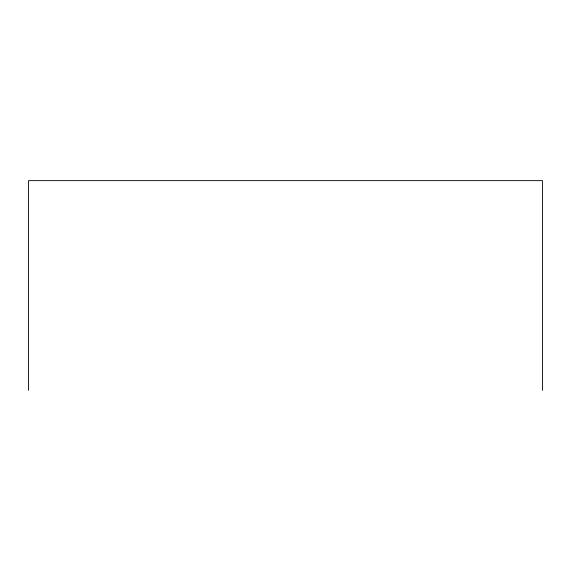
<?xml version="1.0" encoding="UTF-8"?>
<svg xmlns="http://www.w3.org/2000/svg" width="571" height="571" viewBox="0 0 571 571"><rect width="100%" height="100%" fill="white"/><g stroke="black" fill="none" stroke-linecap="round" stroke-linejoin="round"><path stroke-width="0.86" d="M542.45 390.364L542.45 180.636L28.55 180.636L28.55 390.364"/></g></svg>
